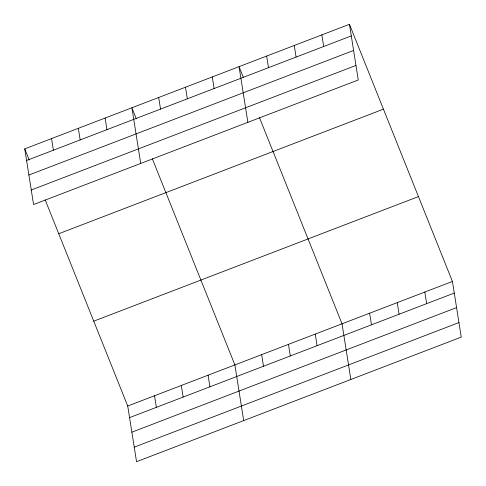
<?xml version="1.0" encoding="UTF-8"?>
<svg xmlns="http://www.w3.org/2000/svg" width="486" height="486" viewBox="0 0 486 486"><rect width="100%" height="100%" fill="white"/><g stroke="black" fill="none" stroke-linecap="round" stroke-linejoin="round"><path stroke-width="0.73" d="M349.458 24.3L358.273 79.977L33.57 204.551L24.75 148.874L349.458 24.3L452.43 281.449L461.25 337.126L136.542 461.7L127.727 406.023L45.198 199.928M26.59 160.483L351.293 35.909M28.893 175.027L353.601 50.453M31.268 190.008L355.971 65.434M58.733 233.736L383.436 109.162M93.743 321.167L418.446 196.587M127.727 406.023L452.43 281.449M129.562 417.632L454.27 293.058M131.864 432.175L456.573 307.602M134.239 447.156L458.942 322.583M243.48 77.693L239.057 66.655L247.878 122.332M259.5 117.709L342.029 323.804L350.849 379.481M136.323 118.803L131.906 107.764L140.721 163.442M152.349 158.819L234.878 364.913L243.693 420.59M24.75 148.874L29.172 159.918M424.831 292.037L426.665 303.647M397.232 302.626L399.067 314.235M369.627 313.215L371.468 324.824M321.86 34.889L323.694 46.498M294.255 45.477L296.096 57.087M315.244 334.082L317.079 345.692M266.656 56.066L268.497 67.676M288.453 344.361L290.294 355.971M261.668 354.634L263.503 366.244M212.267 76.934L214.107 88.543M185.482 87.213L187.323 98.822M208.087 375.192L209.928 386.801M158.691 97.492L160.532 109.095M181.302 385.471L183.137 397.08M154.512 395.75L156.352 407.359M105.116 118.043L106.956 129.653M78.331 128.322L80.166 139.932M51.54 138.601L53.381 150.21"/></g></svg>
